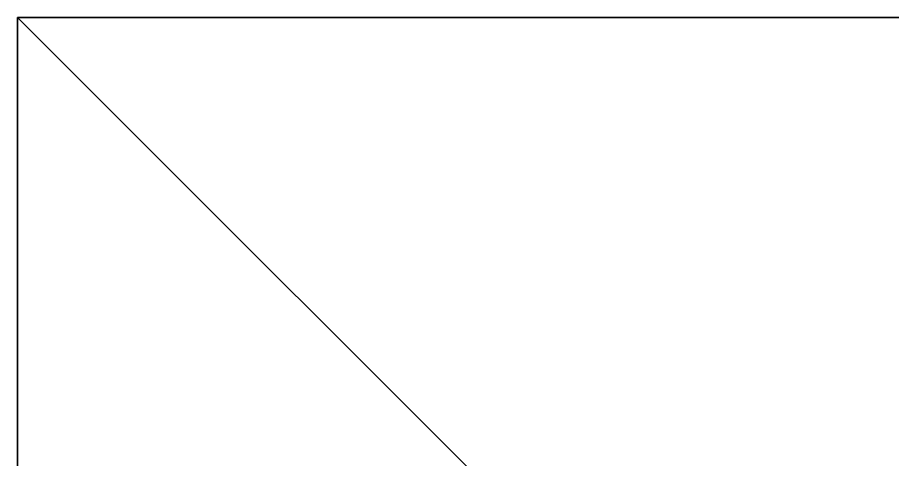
# Model space of a CAD drawing. Header units: metres. Extents: x -6.1 to 6.1, y -6.1 to 6.1.
# Drawn here: x -6.1 to 0.27, y 2.88 to 6.1 of the extents above; entities that cross this region are included whole.
import ezdxf

# ---------------------------------------------------------------- set-up
doc = ezdxf.new("R2010")
doc.units = ezdxf.units.M

msp = doc.modelspace()

# ---------------------------------------------------------------- linework, layer by layer
at = {"layer": 'STL2DXF'}
for points in [[(-6.1, -6.1, -0.9), (-6.1, -6.1), (-6.1, 6.1, -0.9)], [(-6.1, 6.1, -0.9), (-6.1, -6.1), (-6.1, 6.1)], [(-6.1, -6.1, -0.9), (-6.1, 6.1, -0.9), (6.1, -6.1, -0.9)], [(6.1, -6.1, -0.9), (-6.1, 6.1, -0.9), (6.1, 6.1, -0.9)], [(-6.1, 6.1, -0.9), (-6.1, 6.1), (6.1, 6.1, -0.9)], [(6.1, 6.1, -0.9), (-6.1, 6.1), (6.1, 6.1)], [(-6.1, 6.1), (-6.1, -6.1), (6.1, -6.1)], [(6.1, 6.1), (-6.1, 6.1), (6.1, -6.1)]]:
    msp.add_3dface(points, dxfattribs=at)

doc.saveas('drawing.dxf')
